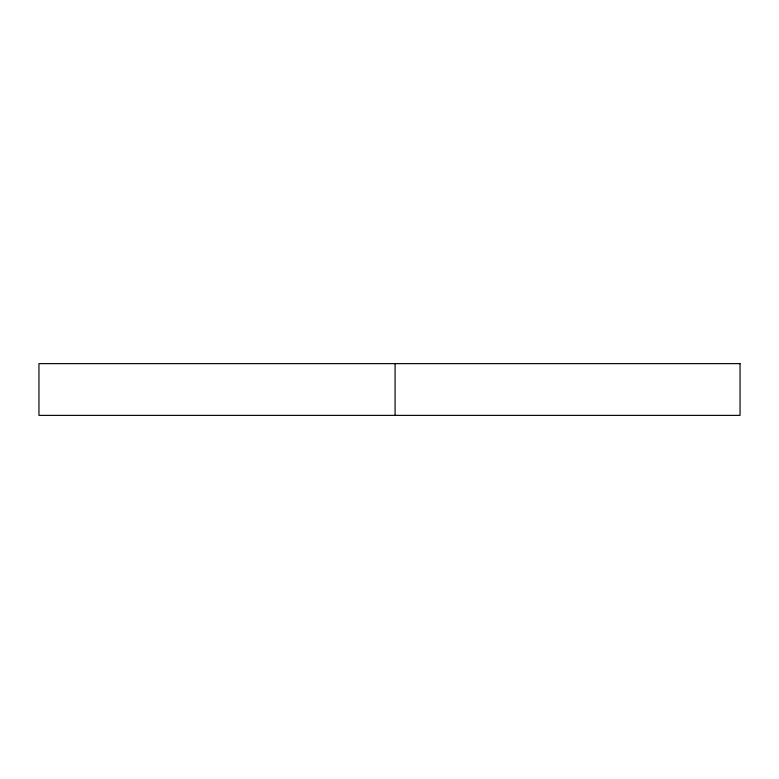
<?xml version="1.0" encoding="UTF-8"?>
<svg xmlns="http://www.w3.org/2000/svg" width="779" height="779" viewBox="0 0 779 779"><rect width="100%" height="100%" fill="white"/><g stroke="black" fill="none" stroke-linecap="round" stroke-linejoin="round"><path stroke-width="1.17" d="M395.08 363.627L395.08 415.373M740.05 363.627L38.95 363.627L38.95 415.373L740.05 415.373L740.05 363.627"/></g></svg>
